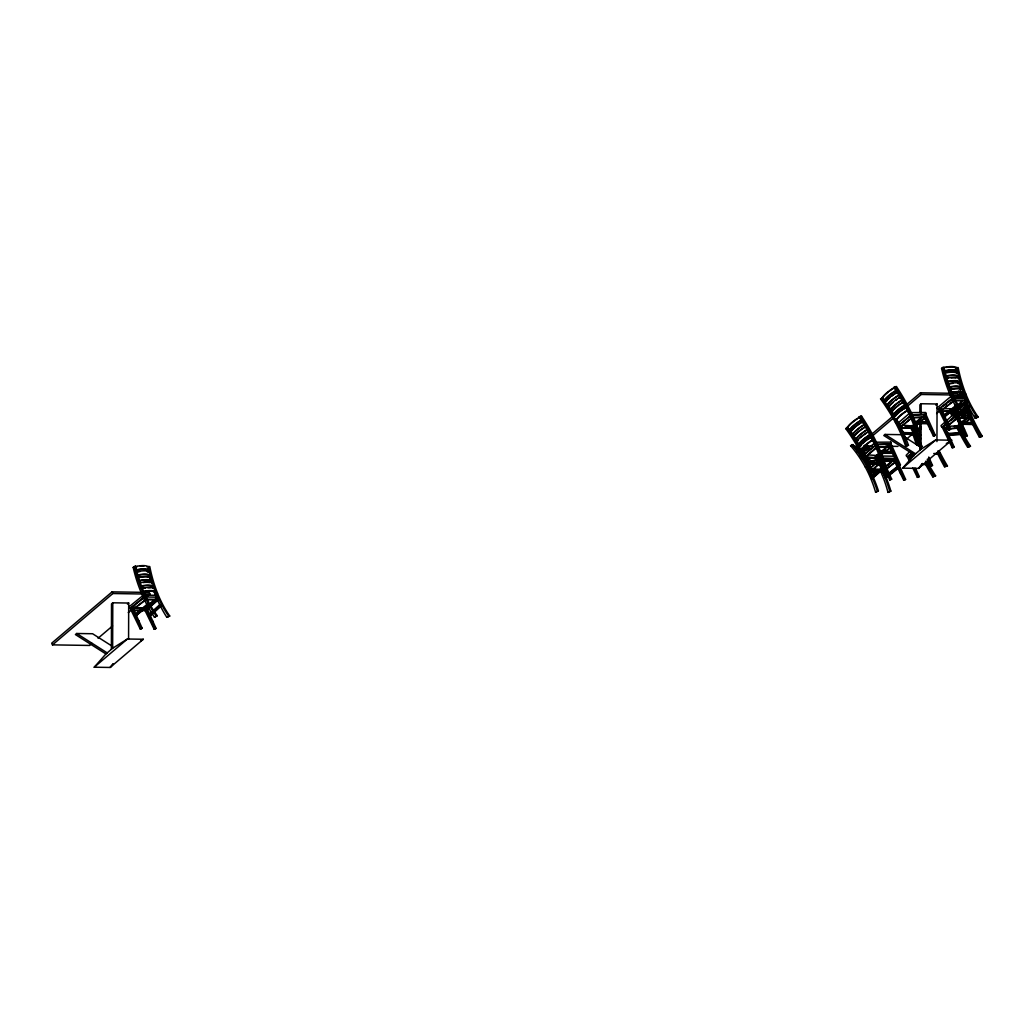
<?xml version="1.0" encoding="UTF-8"?>
<svg xmlns="http://www.w3.org/2000/svg" width="1034" height="1034" viewBox="0 0 1034 1034"><rect width="100%" height="100%" fill="white"/><g stroke="black" fill="none" stroke-linecap="round" stroke-linejoin="round"><path stroke-width="1.5" d="M111.388 649.326L111.517 603.869L112.784 602.796L128.694 603.042L128.578 639.09M112.641 648.253L127.402 639.012L143.312 639.258L110.134 667.46L94.223 667.214L105.933 653.953L112.641 648.253L112.784 602.796M919.756 450.268L919.833 423.617M919.872 412.644L919.898 404.811L921.152 403.738L937.062 403.984L936.946 441.608M910.553 459.91L908.615 455.748L910.618 457.997L921.01 449.195L921.1 420.98M921.126 413.135L921.152 403.738M956.67 426.784L969.672 415.345A2.249 2.042 5.9 0 0 968.961 413.82L962.835 413.109M961.013 391.33L960.702 391.938A21.132 8.996 -21.9 0 1 956.54 396.72M961.866 396.41L961.607 392.7L962.279 392.791A127.841 72.367 51.1 0 0 963.042 395.466M965.872 405.651L965.575 406.246A21.081 8.97 -21.9 0 1 961.426 411.028M967.242 410.718L966.932 411.325A21.132 8.996 -21.9 0 1 964.8 414.182M849.017 430.402L849.353 429.873A21.081 6.359 -28.1 0 1 860.236 420.618L861.865 419.959L860.87 420.554A21.132 6.372 -28.1 0 0 849.961 429.821L849.017 430.402L846.949 427.882A21.107 6.359 -28.1 0 1 859.849 416.922L860.482 416.857A21.158 6.385 -28.1 0 0 858.97 417.762M852.055 434.9L852.391 434.358A21.081 6.359 -28.1 0 1 863.274 425.103L864.902 424.444L863.894 425.039A21.132 6.372 -28.1 0 0 852.998 434.306L852.055 434.9L850.672 433.22M866.078 426.241A21.107 6.359 -28.1 0 0 853.179 437.214L855.583 439.204A21.081 6.359 -28.1 0 1 866.466 429.95L867.448 429.356M883.876 400.778L884.212 400.236A21.081 6.359 -28.1 0 1 895.095 390.981L896.724 390.322L895.728 390.917A21.132 6.372 -28.1 0 0 884.82 400.184L883.876 400.778L881.808 398.258A21.107 6.359 -28.1 0 1 894.707 387.285M886.913 405.263L887.237 404.733A21.081 6.359 -28.1 0 1 898.132 395.479L899.748 394.82L898.753 395.415A21.132 6.372 -28.1 0 0 887.857 404.682L886.913 405.263L884.846 402.743A21.107 6.359 -28.1 0 1 897.745 391.783L899.115 394.885M888.736 408.417L890.442 409.567A21.081 6.359 -28.1 0 1 901.325 400.313L902.307 399.731M891.657 413.393L893.376 414.544A21.081 6.359 -28.1 0 1 904.259 405.289L905.241 404.695L903.871 401.58A21.107 6.359 -28.1 0 0 890.972 412.553M906.676 406.763A21.107 6.359 -28.1 0 0 893.777 417.736L896.181 419.714A21.081 6.359 -28.1 0 1 907.064 410.459L908.046 409.878M922.574 463.516L918.502 468.402L902.604 468.156L914.302 454.895L883.786 435.508L885.039 434.435L900.95 434.681L920.855 447.334M922.767 463.581L918.502 468.402L951.681 440.2L935.77 439.954L921.01 449.195M856.928 451.574L857.509 450.979L855.441 448.498A21.158 8.673 -29.3 0 0 859.538 450.126M860.081 455.645L860.663 455.038L858.595 452.556A21.158 8.673 -29.3 0 0 861.645 454.042M851.874 445.37L852.455 444.775A21.158 8.673 -29.3 0 0 858.918 446.455M865.471 445.589L866.065 444.982L867.41 447.463L865.794 448.368A21.081 8.647 -29.3 0 1 861.49 449.247M875.85 460.311L876.444 459.716L875.1 457.248M861.412 448.368A127.841 70.209 48.2 0 1 862.873 451.018L864.967 455.012A129.134 70.907 48.2 0 1 873.627 474.877L870.796 475.898A112.124 61.575 48.2 0 0 860.598 452.272A125.566 68.955 48.2 0 0 845.709 428.554L848.087 427.533M880.554 398.93L882.946 397.896L880.554 398.93A125.566 68.955 48.2 0 1 895.457 422.635A112.124 61.575 48.2 0 1 905.655 446.261L908.485 445.24A129.134 70.907 48.2 0 0 900.498 426.719M860.598 452.272L861.658 451.212A125.566 68.955 48.2 0 0 846.768 427.507M895.457 422.635L896.517 421.588A125.566 68.955 48.2 0 0 881.627 397.87M870.796 475.898L873.627 474.877M905.655 446.261L908.485 445.24M925.882 464.977A129.134 70.907 48.2 0 0 932.784 476.868L935.615 475.847A112.124 61.575 48.2 0 1 927.395 462.095M935.615 475.847L932.784 476.868M957.342 428.683A129.134 70.907 48.2 0 0 967.643 447.244L970.474 446.223A112.124 61.575 48.2 0 1 959.203 426.512M970.474 446.223L967.643 447.244M148.831 604.67L157.246 597.574M149.542 604.644L155.035 599.591M146.246 607.682L145.535 607.708L146.582 609.944L158.228 599.41L157.181 597.174L145.484 596.98M146.582 609.944L158.292 599.81M923.75 415.19L924.331 414.66L925.378 416.896L924.797 417.426L912.996 417.878M868.844 466.153L877.698 458.036M878.15 447.502L890.52 446.52L889.473 444.284L877.672 444.736M869.891 468.389L880.955 458.243M870.279 468.376L877.931 461.345M871.326 470.612L878.978 463.581M870.938 471.594L879.688 463.555M962.706 400.559L953.904 408.65L954.964 410.886L966.661 400.753M957.911 405.587L962.318 401.554M954.964 410.886L966.596 400.352L965.549 398.116L953.865 397.935L954.912 400.171L966.596 400.352M946.265 429.11L958.699 428.128L957.652 425.892L954.111 426.538M149.025 615.114L151.326 613.007M153.639 610.9L159.391 605.627M149.684 616.51L161.201 605.963M962.008 411.842L967.772 406.569M968.871 406.931L957.355 417.478L956.696 416.082L968.212 405.535L969.569 406.918L958.053 417.452M921.475 464.641L926.089 464.473L926.025 462.547M951.047 433.776L960.883 432.91L961.542 434.306L947.079 435.34M149.84 604.657L154.35 600.599M958.208 405.599L961.594 402.562M878.887 451.302L878.926 453.228L878.887 451.302L893.208 451.406L893.867 452.802L881.136 452.711M884.768 467.239L871.455 478.677L870.809 477.281L881.692 467.924M873.898 475.201L881.149 468.971M872.127 478.677L881.808 470.367M133.192 567.408L135.57 566.244A125.566 94.65 89.2 0 0 144.191 592.87A112.124 84.517 89.2 0 0 157.258 615.708L154.467 617.22A129.134 97.338 89.2 0 1 143.558 597.975L141.71 593.813A127.841 96.369 89.2 0 1 134.278 571.944L133.192 567.408L134.304 567.317A21.158 6.708 -21.1 0 1 137.393 566.529M135.57 566.244L134.304 567.317L134.924 566.71A21.107 6.695 -21.1 0 1 148.521 566.929L149.09 570.057L148.082 570.264A21.132 6.695 -21.1 0 0 136.604 570.083M147.578 596.166L149.995 594.123L149.206 592.443L112.086 591.862L51.7 643.187L52.488 644.867L89.609 645.449L92.013 643.394M52.488 644.867L112.874 593.529L149.995 594.123M112.486 646.392L92.582 633.739L76.671 633.493L75.417 634.553L105.933 653.953M127.428 604.114L128.694 603.042M132.43 607.669L130.194 608.419L140.197 628.969L141.193 628.995L142.136 628.181L133.399 608.755M98.062 638.262L112.551 625.945M128.255 612.593L131.874 609.517M132.83 610.435L146.065 610.099L145.018 607.863L134.006 607.682M146.35 607.578L145.018 607.863L146.065 610.099L145.445 610.629L134.42 610.461M94.223 667.214L127.402 639.012M140.197 628.969L142.136 628.181M154.467 617.22L157.258 615.708M153.885 591.099A127.841 94.21 -87.5 0 0 154.958 593.917L156.651 598.066A129.134 95.154 -87.5 0 0 166.823 617.311L169.731 616.018A112.124 82.617 -87.5 0 1 157.53 593.193A125.566 92.53 -87.5 0 1 149.775 566.58L148.56 566.451A125.566 92.53 -87.5 0 0 156.315 593.064A112.124 82.617 -87.5 0 0 168.503 615.889M144.773 610.008L154.118 629.189L156.056 628.401L147.319 608.974M169.731 616.018L166.823 617.311M154.118 629.189L156.056 628.401M873.536 477.889A129.134 97.338 89.2 0 1 878.409 490.801L875.617 492.313A112.124 84.517 89.2 0 0 865.316 467.109A125.566 94.65 89.2 0 0 850.568 445.693L852.947 444.542L855.609 447.748A127.841 96.369 89.2 0 1 867.591 465.739L867.707 465.946M941.56 368.35L943.939 367.186A125.566 94.65 89.2 0 0 952.56 393.812A112.124 84.517 89.2 0 0 965.627 416.65L962.835 418.163A129.134 97.338 89.2 0 1 951.926 398.917L950.078 394.755A127.841 96.369 89.2 0 1 942.659 372.886L941.56 368.35L942.685 368.259M953.516 394.988L958.363 395.066L957.574 393.385L920.454 392.804L860.068 444.129L860.857 445.809M869.31 438.623L893.466 418.085M904.336 408.857L921.242 394.471L950.285 394.936M955.674 368.466L958.156 367.522A125.566 92.53 -87.5 0 0 965.898 394.135A112.124 82.617 -87.5 0 0 978.099 416.961L975.204 418.253A129.134 95.154 -87.5 0 1 965.032 399.008L963.326 394.859A127.841 94.21 -87.5 0 1 962.253 392.041M862.524 453.267L874.299 443.263M898.559 422.635L909.157 413.626M864.036 454.714L875.139 445.279L876.186 447.515L865.083 456.95L864.036 454.714L875.798 445.292M899.942 427.313L911.704 417.891L900.614 427.326L898.895 425.077L910.657 415.655L898.43 425.879M875.733 448.472L865.083 457.377M875.281 456.304L877.853 455.257L887.224 476.079L886.28 476.881L885.285 476.868L875.94 457.674M889.15 446.455L898.494 465.636L899.49 465.649L900.433 464.848L891.062 444.025L888.49 445.085L889.809 445.098M912.415 425.62L910.463 426.396L911.523 428.632L912.156 428.102L911.096 425.866M923.646 415.19L925.921 414.401L935.292 435.211L934.348 436.012L933.353 435.999L924.008 416.818M935.796 405.057L937.062 403.984M876.897 455.244L877.944 457.48L890.571 447.321L877.931 457.493L876.897 455.244L879.288 453.215M881.679 451.186L887.65 446.106M915.336 422.57L921.32 417.49M882.338 451.186L885.931 448.149M916.008 422.57L920.79 418.512M882.765 451.16L885.194 449.092M911.458 426.693L913.978 424.625M916.408 422.557L921.255 418.434M876.664 458.269L877.297 457.739L876.237 455.49M889.847 447.063L890.481 446.52L889.421 444.284L885.944 444.93M924.706 417.426L925.34 416.896L924.28 414.66L911.057 415.164M912.802 427.843L913.461 427.856L911.755 425.607L912.802 427.843L924.758 417.684M917.055 424.806L924.228 418.718M938.562 409.361L941.147 408.314L950.505 429.136L949.561 429.937L948.579 429.911L938.562 409.361L939.88 409.386M940.164 409.141L941.147 408.314M906.43 439.204L912.466 434.073M914.883 432.018L920.919 426.887M936.623 413.535L939.04 411.493M881.02 469.979L881.653 469.436L882.7 471.672L882.067 472.215L871.83 472.047M965.549 398.116L964.929 398.646L965.614 398.517M909.881 451.47L906.185 455.231A2.094 1.926 -2.5 0 0 906.728 456.382L908.679 456.834M954.447 413.587L941.043 425.594A2.094 1.926 -2.5 0 0 941.586 426.745L942.155 427.158L955.494 415.823M912.143 452.672L907.296 456.795L909.351 460.918M912.492 452.698L908.912 455.748L909.933 457.997L914.741 453.926M909.571 455.761L911.962 453.732M951.603 420.037L955.183 416.986M885.285 476.868L887.224 476.079M898.494 465.636L900.433 464.848M910.14 426.68L920.144 447.231L922.082 446.442L913.345 427.016M933.353 435.999L935.292 435.211M922.082 446.442L920.144 447.231M945.412 427.52L954.162 446.947L953.167 446.934L943.46 426.111L944.817 428.347L956.76 418.188L955.416 415.952L965.433 436.503L967.372 435.715L955.687 409.916M956.76 418.188L955.713 415.952L943.771 426.111L944.792 428.36L957.432 418.201M902.604 468.156L935.77 439.954M880.076 459.38L889.744 479.931L891.683 479.143L882.312 458.321M948.579 429.911L950.505 429.136M875.617 492.313L878.409 490.801M962.835 418.163L965.64 416.65M891.683 479.143L889.744 479.931M959.449 418.059L970.202 418.809L958.44 428.231L957.394 425.995L959.617 424.108M961.84 422.221L966.273 418.447M962.499 422.234L965.834 419.403M958.44 428.231L970.293 418.305L969.246 416.069L968.574 416.612L969.621 418.848M881.369 473.184A112.124 82.617 -87.5 0 1 887.986 492.404L890.869 491.098A129.134 95.154 -87.5 0 0 885.298 475.433M975.204 418.253L978.099 416.961M949.91 440.07L950.53 439.528L950.543 441.466M894.32 460.957L903.664 480.151L905.603 479.362L897.486 461.319M962.486 430.131L964.425 429.343L962.486 430.131L953.141 410.95M890.869 491.098L887.973 492.404M903.664 480.151L905.603 479.362M915.685 471.09L915.672 469.165M928.881 459.884L928.868 457.946M912.686 467.782L917.365 477.372L919.304 476.584L915.555 468.26M927.239 459.29L930.574 466.14L932.513 465.352L928.765 457.028M942.207 427.184L952.224 447.735L953.167 446.934M965.433 436.503L967.372 435.715M917.365 477.372L919.304 476.584M930.574 466.14L932.513 465.352M952.224 447.735L954.162 446.947M134.588 614.868L148.185 603.442L149.503 604.851M135.247 614.894L147.603 604.489M148.263 605.898L135.247 616.277L148.844 604.838L148.185 603.442M942.956 415.81L957.213 404.397L957.872 405.793L943.615 417.219M943.615 415.836L946.084 413.755M949.794 410.64L952.275 408.559M944.275 417.232L956.631 406.84M887.056 465.907L891.67 462.198M902.811 431.992L903.457 433.388L915.685 434.293L915.038 432.897L902.139 432.535L905.189 432.755M867.927 463.555L880.839 463.93L880.18 462.534L867.953 461.629L868.599 463.025M884.716 476.532L897.964 466.011L898.624 467.407L885.362 477.928L884.716 476.532L885.983 477.966L899.244 467.458M890.145 472.745L897.383 467.006M144.928 600.573L132.779 609.633L131.732 607.397L144.411 597.368M131.732 607.397L134.653 605.627M131.796 607.359L132.817 609.608L145.458 599.604M898.895 425.504L899.567 424.974L900.614 427.326M904.737 425.956L911.238 425.879L912.298 428.115L899.942 427.74L912.298 428.115M875.708 456.046L876.393 455.503L877.439 457.739L876.754 458.282L866.544 457.48M952.456 398.284L938.368 409.425L937.799 409.012A2.081 1.913 -3.4 0 1 937.269 407.861L951.396 396.048L951.758 396.629M952.792 398.31L940.1 408.34L941.16 410.576L953.296 401.515M944.184 405.651L946.485 403.829M948.798 402.006L952.249 399.279M941.16 410.576L953.839 400.546M886.022 465.882L892.975 460.376M886.642 465.92L891.269 462.263M886.526 469.074L895.793 461.746L882.441 471.775L881.395 469.539M893.958 387.388L896.439 386.574L899.011 390.516A127.841 72.367 51.1 0 1 910.398 410.769L912.35 414.88A129.134 73.091 51.1 0 1 920.312 435.34L917.378 436.141A112.124 63.462 51.1 0 0 908.02 411.803A125.566 71.075 51.1 0 0 893.958 387.388L896.439 386.574M859.099 417.025L861.581 416.211L864.153 420.14A127.841 72.367 51.1 0 1 875.539 440.406L877.504 444.517A129.134 73.091 51.1 0 1 885.453 464.977L882.519 465.778A112.124 63.462 51.1 0 0 873.161 441.44A125.566 71.075 51.1 0 0 859.099 417.025L861.581 416.211M908.02 411.803L909.183 410.963A125.566 71.075 51.1 0 0 895.121 386.548M873.161 441.44L874.325 440.6A125.566 71.075 51.1 0 0 860.262 416.185M961.891 396.293A127.841 72.367 51.1 0 1 960.832 392.338L959.914 388.422L961.077 387.595M917.378 436.141L920.312 435.34M882.519 465.778L885.453 464.977M968.845 412.76L969.995 411.92A125.566 71.075 51.1 0 1 968.406 407.797M964.399 404.346A127.841 72.367 51.1 0 0 967.423 412.514L969.129 416.624A129.134 73.091 51.1 0 0 979.366 437.123L982.3 436.309A112.124 63.462 51.1 0 1 970.008 411.92M982.3 436.309L979.366 437.123M938.032 454.495A129.134 73.091 51.1 0 0 944.507 466.748L947.441 465.946A112.124 63.462 51.1 0 1 939.712 451.78M947.441 465.946L944.52 466.748M150.292 575.292L149.297 575.499A21.132 6.695 -21.1 0 0 137.806 575.318L136.759 575.55L138.466 574.852A21.081 6.682 -21.1 0 1 149.943 575.033L149.723 572.164A21.107 6.695 -21.1 0 0 136.139 571.944M943.305 367.652A21.107 6.695 -21.1 0 1 956.902 367.871L957.458 370.999L956.463 371.206A21.132 6.695 -21.1 0 0 944.973 371.025M140.624 640.938L143.312 639.258M946.317 443.56L951.681 440.2M908.692 409.8L907.697 410.395A21.132 6.372 -28.1 0 0 896.801 419.662L895.845 420.243M870.382 434.332L869.4 434.913A21.081 6.359 -28.1 0 0 858.517 444.168L859.125 444.116A21.132 6.372 -28.1 0 1 870.033 434.849M914.612 431.437L915.646 430.919M915.155 438.119L916.395 440.626L917.429 440.109A21.132 8.996 -21.9 0 0 920.363 438.403M918.127 440.187L916.395 440.626M867.41 447.463L866.402 447.761A21.132 8.66 -29.3 0 1 862.085 448.653M876.444 459.716L875.436 460.014A21.132 8.66 -29.3 0 1 867.461 460.983M945.8 376.027L946.834 375.794A21.081 6.682 -21.1 0 1 958.311 375.975L957.665 376.441M945.128 376.492L946.175 376.26A21.132 6.695 -21.1 0 1 957.665 376.441M947.17 381.611L948.204 381.378A21.081 6.682 -21.1 0 1 959.681 381.559L959.035 382.011A21.132 6.695 -21.1 0 0 947.545 381.83M948.915 387.052L949.949 386.832A21.081 6.682 -21.1 0 1 961.426 387.013L960.78 387.466A21.132 6.695 -21.1 0 0 949.29 387.285M135.557 570.316L136.604 570.083M138.802 580.669L139.836 580.436A21.081 6.682 -21.1 0 1 151.313 580.617L150.654 581.069A21.132 6.695 -21.1 0 0 139.176 580.888M890.106 410.097L891.062 409.516A21.132 6.372 -28.1 0 1 901.958 400.248M893.04 415.073L893.983 414.479A21.132 6.372 -28.1 0 1 904.892 405.225M846.949 427.882L847.57 427.83A21.158 6.385 -28.1 0 1 857.509 418.68M855.247 439.734L856.204 439.14A21.132 6.372 -28.1 0 1 867.099 429.886M942.814 367.29A125.566 94.65 89.2 0 0 951.435 393.902L952.547 393.825M850.568 445.706L851.68 445.615M865.329 467.109L866.44 467.019M143.067 592.973L144.178 592.883M912.104 417.4L925.378 416.896M948.76 426.228L957.652 425.892M945.36 428.632L958.699 428.128M877.246 447.024L890.52 446.52M910.941 455.968L913.901 455.852M910.334 412.631L925.637 412.488A2.081 1.913 -3.7 0 1 926.167 413.639L926.115 414.311L911.381 414.867M876.948 442.203L890.778 442.125M947.002 433.401L960.883 432.91M947.661 434.797L961.542 434.306M922.057 464.098L926.684 463.943M915.336 421.678L928.067 421.769M914.715 422.208L927.446 422.299M915.995 423.074L928.726 423.164M915.374 423.617L928.105 423.707M884.639 451.884L892.588 451.936M880.516 453.241L893.247 453.331M870.809 477.281L871.481 477.281M959.914 388.422L961.245 388.448M952.921 396.074L965.252 396.384M953.968 398.31L964.58 398.478M954.279 400.701L965.976 400.882M943.952 408.65L953.387 408.805L954.46 411.041L941.211 411.377L954.434 411.041L953.387 408.805M955.752 410.782L953.736 408.508L966.376 435.702M956.67 414.88L958.001 414.905M968.496 416.56L969.155 416.573M898.895 425.077L899.554 425.09M957.394 425.995L959.113 428.244M944.817 428.347L945.477 428.36M845.696 428.554L847.027 428.58M864.088 445.861L872.153 445.99M891.515 446.287L897.977 446.391M889.899 447.321L890.558 447.334M881.433 456.02L895.237 456.24M865.083 456.95L877.439 457.739M882.48 458.256L894.759 458.45M882.028 458.566L894.617 458.76L895.69 460.996L884.018 461.358M882.971 459.122L893.996 459.303M894.979 459.613L893.647 459.587L894.901 458.527L904.608 479.349M883.075 460.802L895.677 460.996L894.617 458.76M895.03 461.823L895.69 461.823M872.877 469.307L881.653 469.436M871.817 469.449L880.916 469.591M873.704 469.863L879.559 469.953M871.003 471.491L882.7 471.672M900.885 472.667L900.226 472.654L900.898 474.037M144.553 595.132L156.677 595.326M146.544 599.229L158.228 599.41M147.371 599.785L157.607 599.94L156.535 597.6M136.527 608.276L144.398 608.393M132.817 609.608L133.489 609.621L132.455 607.359M147.384 609.84L145.678 607.578M974.196 422.622L960.159 422.273L960.172 424.211M964.205 422.919L971.999 423.113M960.819 423.669L973.291 423.979M961.736 424.25L974.209 424.547M933.754 453.499L939.996 453.642L939.337 452.246M934.671 454.068L937.799 454.146M905.719 426.318L908.64 426.499M902.785 433.931L915.025 434.836M868.806 462.276L874.919 462.728M869.465 463.671L880.167 464.46M955.649 412.553L959.966 412.889M956.696 414.789L969.621 415.784M958.673 417.413L970.293 418.305M902.488 425.194L911.238 425.879M867.629 454.831L876.393 455.503M956.928 367.393A125.566 92.53 -87.5 0 0 964.683 394.006L965.898 394.135M951.254 411.002L951.952 411.067M952.973 415.952L951.719 413.445L952.417 413.51M156.302 593.064L157.517 593.193M885.039 434.435L915.555 453.823M76.671 633.493L107.187 652.881M957.458 370.999L957.109 370.741A21.081 6.682 -21.1 0 0 945.632 370.56L944.598 370.792L943.732 368.699M149.09 570.057L148.728 569.799A21.081 6.682 -21.1 0 0 137.263 569.618L136.23 569.85L134.924 566.71M857.509 450.979L857.897 451.302A21.132 8.66 -29.3 0 0 860.366 452.285M851.822 444.633L854.498 447.838A127.841 96.369 89.2 0 1 866.466 465.83L868.56 469.785A129.134 97.338 89.2 0 1 877.297 490.892M852.455 444.775L854.911 447.58A21.132 8.66 -29.3 0 0 859.551 448.795M861.503 457.028L863.558 459.51M848.255 428.671L849.625 430.351M857.496 443.857L856.113 442.177A21.107 6.359 -28.1 0 1 869.012 431.217M867.164 444.878L869.684 448.071M865.936 444.749L868.47 447.942M883.85 399.176L885.647 401.722M848.992 428.8L850.788 431.346A127.841 70.209 48.2 0 1 857.548 441.751M143.209 595.364L128.901 606.919A2.081 1.913 -3.4 0 0 129.431 608.07L130 608.483L143.997 597.109M899.826 425.388L897.732 421.394A127.841 70.209 48.2 0 0 896.271 418.731M916.861 443.082L918.114 445.589M961.555 426.047L963.481 430.157M951.28 443.638L953.219 447.748M930.484 427.792L932.409 431.902M929.631 462.043L931.569 466.153M917.068 474.645L918.36 477.385M895.625 457.429L899.49 465.649M902.721 476.054L904.66 480.164M881.769 467.29L883.695 471.401M149.956 618.242L155.113 629.202M136.682 619.405L139.254 624.885M956.553 404.384L957.213 405.78M960.302 433.44L960.948 434.836M941.767 410.627L940.1 408.34L941.858 410.563L940.824 408.314M920.454 392.804L921.242 394.471M909.998 415.642L911.044 417.878M910.566 426.409L911.613 428.645M925.443 463.077L926.089 464.473M132.352 607.449L133.399 609.685M112.086 591.862L112.874 593.529M939.816 408.288L949.522 429.11M924.603 414.376L934.297 435.198M928.286 458.398L931.518 465.339M911.393 425.607L921.087 446.429M914.431 468.234L918.308 476.571M889.744 444.013L899.438 464.835M884.225 465.248L890.688 479.13M876.535 455.244L886.228 476.067M145.367 607.565L155.061 628.388M131.447 607.346L141.141 628.168M964.373 429.705L963.727 428.309L963.74 430.247M895.16 388.332L896.077 390.4M863.338 422.454L864.256 424.522M859.849 416.922L861.219 420.037M876.328 444.051L891.256 443.948L891.308 443.276A2.081 1.913 -3.7 0 0 890.778 442.125M945.373 374.98L944.507 372.886A21.107 6.695 -21.1 0 1 958.104 373.093M955.998 369.978L956.631 373.003M147.629 569.036L148.263 572.061M967.036 412.359A21.081 8.97 -21.9 0 1 965.485 414.272M966.221 408.546A21.158 9.009 -21.9 0 1 965.64 409.49M964.916 410.446A21.158 9.009 -21.9 0 1 962.047 413.329M958.841 409.115A21.158 9.009 -21.9 0 0 964.644 402.459L964.903 406.168A21.132 8.996 -21.9 0 1 960.728 410.95M957.574 410.046A21.158 9.009 -21.9 0 1 956.217 410.95M953.283 412.656A21.158 9.009 -21.9 0 1 951.719 413.445M959.565 411.894A21.132 8.996 -21.9 0 1 958.298 412.824M964.283 404.41A21.107 8.983 -21.9 0 1 959.539 409.193M958.272 410.123A21.107 8.983 -21.9 0 1 956.915 411.015M961.387 392.028A21.081 8.97 -21.9 0 1 957.226 396.81M960.676 389.249A21.107 8.983 -21.9 0 0 961.129 388.332L960.444 388.241A21.158 9.009 -21.9 0 1 959.991 389.159M958.686 391.059A21.158 9.009 -21.9 0 1 956.889 392.985M959.707 406.078A21.081 8.97 -21.9 0 1 958.531 407.021M951.551 415.422A127.841 70.209 48.2 0 1 950.091 411.493M968.703 446.184A129.134 70.907 48.2 0 1 957.755 426.292M952.611 414.376A127.841 70.209 48.2 0 1 951.151 410.446M953.981 414.531A125.566 68.955 48.2 0 1 952.508 410.563M967.643 405.729A125.566 71.075 51.1 0 1 966.247 401.631M980.529 436.283A129.134 73.091 51.1 0 1 970.28 415.797L968.587 411.687A127.841 72.367 51.1 0 1 967.514 408.947M967.01 407.59A127.841 72.367 51.1 0 1 965.562 403.518M962.292 392.791A21.107 8.983 -21.9 0 1 960.534 395.608M961.607 392.7A21.158 9.009 -21.9 0 1 959.009 396.487M921.204 427.378A21.081 8.97 -21.9 0 1 918.58 429.213M920.506 427.3A21.132 8.996 -21.9 0 1 917.882 429.136M921.061 438.481A21.081 8.97 -21.9 0 1 919.627 439.347M920.997 434.719A21.158 9.009 -21.9 0 1 918.218 436.503M916.693 445.059A127.841 70.209 48.2 0 1 912.712 433.388M933.844 475.821A129.134 70.907 48.2 0 1 925.546 461.254M917.753 444A127.841 70.209 48.2 0 1 914.159 433.621M915.103 432.393A125.566 68.955 48.2 0 1 914.56 430.467M945.671 465.92A129.134 73.091 51.1 0 1 937.877 450.914M920.402 432.69A21.132 8.996 -21.9 0 1 919.045 433.595M920.945 428.981A21.158 9.009 -21.9 0 1 918.334 430.816M916.899 431.695A21.158 9.009 -21.9 0 1 915.387 432.522M895.534 416.017A21.158 6.385 -28.1 0 1 902.941 409.477M904.336 408.533A21.158 6.385 -28.1 0 1 905.797 407.603M891.579 412.501A21.158 6.385 -28.1 0 1 893.466 409.955M894.332 409.05A21.158 6.385 -28.1 0 1 898.804 405.25M900.136 404.294A21.158 6.385 -28.1 0 1 902.992 402.42M882.92 397.392A21.158 6.385 -28.1 0 1 888.387 391.912M889.641 390.955A21.158 6.385 -28.1 0 1 893.828 388.125M888.645 407.525A21.158 6.385 -28.1 0 1 893.454 402.2M895.871 400.274A21.158 6.385 -28.1 0 1 897.202 399.318M898.598 398.374A21.158 6.385 -28.1 0 1 900.058 397.457M888.038 407.577A21.107 6.359 -28.1 0 1 900.937 396.617M896.517 421.588A112.124 61.575 48.2 0 1 906.715 445.215M888.271 405.587A127.841 70.209 48.2 0 1 889.951 408.184M890.791 409.49A127.841 70.209 48.2 0 1 893.208 413.432M909.17 410.976A112.124 63.462 51.1 0 1 918.541 435.314M885.957 401.877A21.158 6.385 -28.1 0 1 887.34 400.145M888.206 399.24A21.158 6.385 -28.1 0 1 890.248 397.353M891.424 396.397A21.158 6.385 -28.1 0 1 896.866 392.61M862.873 454.908A2.223 2.029 4.9 0 1 862.653 454.533M858.918 447.36A21.107 6.359 -28.1 0 1 871.817 436.4L873.187 439.502L872.205 440.096A21.081 6.359 -28.1 0 0 861.322 449.351L861.942 449.299A21.132 6.372 -28.1 0 1 872.838 440.032M860.042 446.507A21.158 6.385 -28.1 0 1 860.676 445.654M862.291 443.857A21.158 6.385 -28.1 0 1 870.938 437.227M856.721 442.138A21.158 6.385 -28.1 0 1 858.608 439.592M860.456 437.744A21.158 6.385 -28.1 0 1 866.673 432.988M853.787 437.162A21.158 6.385 -28.1 0 1 854.304 436.348M854.937 435.508A21.158 6.385 -28.1 0 1 865.199 427.081M861.658 451.212A112.124 61.575 48.2 0 1 871.856 474.852M858.349 443.069A127.841 70.209 48.2 0 1 859.9 445.719M874.312 440.6A112.124 63.462 51.1 0 1 883.682 464.938M850.594 432.328A21.158 6.385 -28.1 0 1 862.007 422.247M849.974 432.38A21.107 6.359 -28.1 0 1 862.886 421.407M895.948 456.821A2.094 1.926 -4.6 0 1 896.31 457.597M870.24 465.843A21.132 8.66 -29.3 0 1 869.206 465.688M870.744 463.568A21.158 8.673 -29.3 0 1 869.516 463.594M874.842 460.621A21.081 8.647 -29.3 0 1 868.004 461.642M870.046 458.98A21.107 8.66 -29.3 0 1 866.143 459.329M862.201 458.54A21.107 8.66 -29.3 0 1 861.503 458.127M873.575 457.713A21.158 8.673 -29.3 0 1 865.587 458.669M863.623 458.269A21.158 8.673 -29.3 0 1 862.085 457.532M860.185 449.363A21.081 8.647 -29.3 0 1 856.785 449.17M866.065 444.995A21.158 8.673 -29.3 0 1 864.527 445.46M857.096 447.076A21.107 8.66 -29.3 0 1 854.924 446.856M853.166 446.287A21.107 8.66 -29.3 0 1 852.455 445.874M867.629 457.028A21.081 8.647 -29.3 0 1 866.324 457.144M863.972 457.106A21.081 8.647 -29.3 0 1 861.994 456.705M861.167 456.382A21.081 8.647 -29.3 0 1 860.469 455.968M866.919 456.55A21.132 8.66 -29.3 0 1 865.691 456.576M862.576 456.11A21.132 8.66 -29.3 0 1 861.051 455.374M881.666 469.875A129.134 95.154 -87.5 0 1 889.654 490.969M865.975 447.412A125.566 92.53 -87.5 0 1 867.242 449.04M861.955 453.112A21.081 8.647 -29.3 0 1 858.84 452.646M869.051 448.704A21.158 8.673 -29.3 0 1 861.904 450.165M868.457 449.312A21.107 8.66 -29.3 0 1 863.985 450.449M952.017 392.313A21.081 6.682 -21.1 0 1 963.481 392.493L962.835 392.946A21.132 6.695 -21.1 0 0 951.345 392.765M952.133 389.223A21.158 6.708 -21.1 0 1 961.426 389.366M962.085 389.689A21.158 6.708 -21.1 0 1 962.628 390.077M949.677 389.404A21.107 6.695 -21.1 0 1 963.274 389.611M948.553 384.028A21.158 6.708 -21.1 0 1 952.96 383.356M957.665 383.433A21.158 6.708 -21.1 0 1 960.573 384.596M947.622 383.911A21.107 6.695 -21.1 0 1 961.219 384.131M945.761 367.471A21.158 6.708 -21.1 0 1 951.19 366.992M952.314 367.044A21.158 6.708 -21.1 0 1 955.054 367.613M955.713 367.936A21.158 6.708 -21.1 0 1 956.256 368.324M946.795 378.573A21.158 6.708 -21.1 0 1 948.333 378.289M951.215 377.914A21.158 6.708 -21.1 0 1 955.92 377.979M958.285 378.754A21.158 6.708 -21.1 0 1 958.828 379.142M947.467 378.108A21.107 6.695 -21.1 0 1 959.474 378.677M976.419 418.382A129.134 95.154 -87.5 0 1 974.907 415.978M976.871 416.831A112.124 82.617 -87.5 0 1 964.683 394.006M961.232 389.198A127.841 94.21 -87.5 0 1 960.276 386.302M959.811 384.855A127.841 94.21 -87.5 0 1 958.932 381.934M964.515 416.741A112.124 84.517 89.2 0 1 951.435 393.902M963.959 418.085A129.134 97.338 89.2 0 1 962.357 415.681M947.855 386.109A127.841 96.369 89.2 0 1 946.369 381.727M946.963 372.705A21.158 6.708 -21.1 0 1 956.256 372.847M956.915 373.171A21.158 6.708 -21.1 0 1 957.458 373.558M143.636 591.37A21.081 6.682 -21.1 0 1 155.113 591.551L154.467 592.004A21.132 6.695 -21.1 0 0 142.976 591.823M141.309 588.462A21.107 6.695 -21.1 0 1 154.906 588.669M142.227 588.566A21.158 6.708 -21.1 0 1 145.238 588.049M147.965 587.816A21.158 6.708 -21.1 0 1 150.318 587.855M152.256 588.165A21.158 6.708 -21.1 0 1 153.717 588.747M141.58 585.89A21.081 6.682 -21.1 0 1 153.058 586.058L152.412 586.524A21.132 6.695 -21.1 0 0 140.921 586.343M143.183 582.569A21.158 6.708 -21.1 0 1 150.201 582.685M151.662 583.266A21.158 6.708 -21.1 0 1 152.205 583.641M140.844 582.62A21.107 6.695 -21.1 0 1 152.851 583.189M140.262 566.154A21.158 6.708 -21.1 0 1 143.946 566.102M146.673 566.671A21.158 6.708 -21.1 0 1 147.345 566.994M139.086 577.166A21.107 6.695 -21.1 0 1 151.093 577.735M138.427 577.631A21.158 6.708 -21.1 0 1 145.393 576.869M146.518 576.92A21.158 6.708 -21.1 0 1 149.245 577.489M152.864 588.256A127.841 94.21 -87.5 0 1 151.908 585.36M150.563 580.992A127.841 94.21 -87.5 0 1 149.348 576.545M134.446 566.348A125.566 94.65 89.2 0 0 143.067 592.96A112.124 84.517 89.2 0 0 156.147 615.799M137.057 572.048A21.158 6.708 -21.1 0 1 140.068 571.543M147.087 571.647A21.158 6.708 -21.1 0 1 148.547 572.229M113.184 663.802L110.134 667.46L113.326 663.841M159.843 604.593L148.327 615.14L148.974 616.535L160.503 605.989L159.843 604.593M913.746 421.665L913.785 423.604L913.746 421.665M882.493 468.635L882.519 470.573L882.493 468.635M895.677 457.429L895.715 459.354L895.677 457.429M917.339 439.011L917.378 440.949L917.339 439.011M930.535 427.792L930.574 429.73L930.535 427.792M946.873 421.536L946.213 421.523L947.519 422.945L946.873 421.536M960.78 421.756L960.121 421.743L961.426 423.152L960.78 421.756M886.991 472.448L886.319 472.435L887.65 473.831L886.991 472.448M138.504 620.594L137.845 620.581L139.151 621.99L138.504 620.594M152.412 620.814L151.739 620.801L153.058 622.209L152.412 620.814M878.603 457.493L877.556 455.257L878.59 457.506"/></g></svg>
